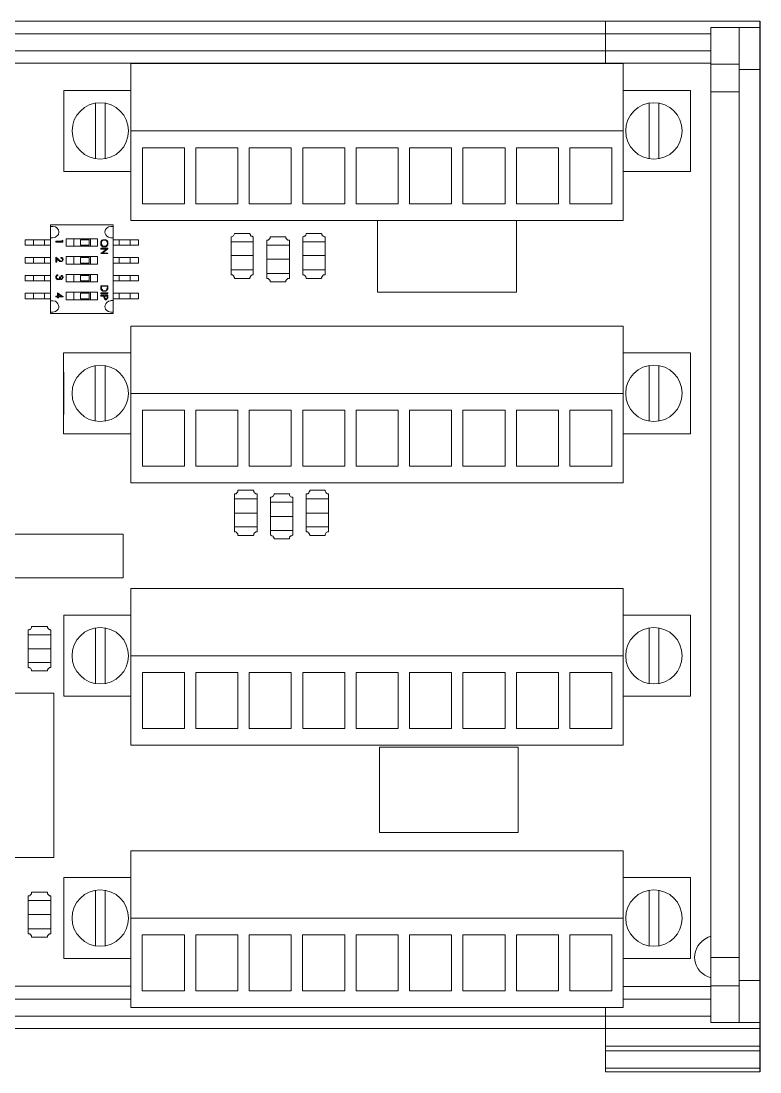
# Model space of a CAD drawing. Header units: millimetres. Extents: x 1928 to 2093, y 1343 to 1418.
# Drawn here: x 2040.1 to 2092.8, y 1342.7 to 1417.6 of the extents above; entities that cross this region are included whole.
import ezdxf

# ---------------------------------------------------------------- set-up
doc = ezdxf.new("R2010")
doc.units = ezdxf.units.MM

msp = doc.modelspace()

# ---------------------------------------------------------------- hatches: boundary and pattern name
h = msp.add_hatch(color=7)
h.dxf.hatch_style = 2
h.paths.add_polyline_path([(2045.842, 1400.986), (2045.817, 1401.011), (2045.842, 1401.036), (2045.867, 1401.011)])
h = msp.add_hatch(color=7)
h.dxf.hatch_style = 2
h.paths.add_polyline_path([(2043.16, 1397.916), (2043.135, 1397.941), (2043.16, 1397.966), (2043.186, 1397.941)])

# ---------------------------------------------------------------- linework, layer by layer
at = {"ltscale": 50}
msp.add_line((2092.832, 1417.591), (2092.832, 1342.682), dxfattribs=at)
at = {"color": 7, "lineweight": 0}
for points in [[(2081.824, 1417.591), (1938.498, 1417.591)], [(2081.824, 1417.591), (2081.824, 1416.673), (1938.498, 1416.673)], [(2081.823, 1417.591), (2092.832, 1417.591)], [(2081.823, 1416.673), (2081.823, 1417.591)], [(2081.823, 1416.673), (2089.339, 1416.673)], [(2081.823, 1415.474), (2081.823, 1416.673)], [(2081.824, 1416.673), (2081.824, 1415.474)], [(2089.339, 1417.133), (2091.35, 1417.133)], [(2089.339, 1417.133), (2089.339, 1414.522)], [(2091.35, 1417.132), (2092.832, 1417.132)], [(2091.35, 1414.133), (2091.35, 1417.132)], [(2081.824, 1415.474), (1938.498, 1415.474)], [(2081.823, 1415.474), (2089.339, 1415.474)], [(2081.823, 1414.592), (2081.823, 1415.474)], [(2081.824, 1415.475), (2081.824, 1414.592)], [(2081.824, 1414.592), (1938.498, 1414.592)], [(2083.093, 1414.554), (2047.985, 1414.554), (2047.985, 1409.756)], [(2081.823, 1414.592), (2089.339, 1414.592)], [(2083.093, 1414.554), (2083.093, 1409.756)], [(2089.339, 1414.522), (2089.339, 1412.546)], [(2089.339, 1414.522), (2091.35, 1414.522)], [(2091.36, 1414.526), (2089.349, 1414.526)], [(2091.35, 1414.133), (2092.832, 1414.133)], [(2091.35, 1349.21), (2091.35, 1414.133)], [(2043.187, 1406.862), (2043.187, 1412.649)], [(2047.985, 1412.649), (2043.187, 1412.649)], [(2087.892, 1412.649), (2083.093, 1412.649)], [(2087.892, 1406.861), (2087.892, 1412.649)], [(2089.339, 1412.546), (2091.35, 1412.546)], [(2089.339, 1412.546), (2089.339, 1350.833), (2089.339, 1348.821)], [(2045.445, 1411.73), (2045.445, 1407.778)], [(2046.15, 1407.778), (2046.15, 1411.73)], [(2084.929, 1411.73), (2084.929, 1407.778)], [(2085.634, 1407.778), (2085.634, 1411.73)], [(2043.186, 1411.272), (2043.186, 1411.167)], [(2043.186, 1411.167), (2043.186, 1408.379)], [(2087.891, 1411.167), (2087.891, 1411.272)], [(2087.891, 1408.379), (2087.891, 1411.167)], [(2083.093, 1409.756), (2047.984, 1409.756)], [(2047.985, 1409.756), (2047.985, 1403.369)], [(2083.093, 1409.756), (2083.093, 1403.369)], [(2043.186, 1408.379), (2043.186, 1408.239)], [(2051.796, 1404.568), (2051.796, 1408.555), (2048.797, 1408.555), (2048.797, 1404.568)], [(2055.607, 1404.568), (2055.607, 1408.555), (2052.608, 1408.555)], [(2052.608, 1408.555), (2052.608, 1404.568)], [(2056.419, 1408.555), (2056.419, 1404.568), (2059.418, 1404.568)], [(2059.418, 1408.555), (2056.419, 1408.555)], [(2059.418, 1404.568), (2059.418, 1408.555)], [(2063.229, 1408.555), (2060.23, 1408.555), (2060.23, 1404.568)], [(2063.228, 1404.568), (2063.228, 1408.555)], [(2067.038, 1404.568), (2067.038, 1408.555), (2064.039, 1408.555)], [(2064.039, 1408.555), (2064.039, 1404.568)], [(2070.849, 1408.555), (2067.851, 1408.555), (2067.851, 1404.568)], [(2070.849, 1404.568), (2070.849, 1408.555)], [(2074.66, 1404.568), (2074.66, 1408.555), (2071.661, 1408.555), (2071.661, 1404.568)], [(2078.471, 1404.568), (2078.471, 1408.555), (2075.472, 1408.555), (2075.472, 1404.568)], [(2082.282, 1408.555), (2079.284, 1408.555), (2079.284, 1404.568)], [(2082.282, 1404.568), (2082.282, 1408.555)], [(2087.891, 1408.239), (2087.891, 1408.379)], [(2047.985, 1406.862), (2043.187, 1406.862)], [(2087.892, 1406.861), (2083.093, 1406.861)], [(2048.797, 1404.568), (2051.796, 1404.568)], [(2052.608, 1404.568), (2055.607, 1404.568)], [(2060.23, 1404.568), (2063.229, 1404.568)], [(2064.039, 1404.568), (2067.038, 1404.568)], [(2067.851, 1404.568), (2070.849, 1404.568)], [(2071.661, 1404.568), (2074.66, 1404.568)], [(2075.473, 1404.568), (2078.472, 1404.568)], [(2079.283, 1404.568), (2082.282, 1404.568)], [(2042.243, 1403.057), (2042.243, 1402.951)], [(2042.243, 1403.057), (2046.724, 1403.057), (2046.724, 1402.951), (2046.547, 1402.951), (2046.371, 1402.915), (2046.258, 1402.832), (2046.179, 1402.742), (2046.134, 1402.649), (2046.121, 1402.552), (2046.139, 1402.455), (2046.187, 1402.358), (2046.265, 1402.264), (2046.371, 1402.174), (2046.547, 1402.139)], [(2083.093, 1403.369), (2047.985, 1403.369)], [(2065.566, 1403.375), (2065.566, 1398.259), (2075.481, 1398.259)], [(2075.481, 1398.259), (2075.481, 1403.375)], [(2042.243, 1402.139), (2042.42, 1402.139), (2042.596, 1402.174), (2042.807, 1402.386), (2042.842, 1402.562), (2042.807, 1402.704), (2042.701, 1402.845), (2042.596, 1402.915), (2042.42, 1402.951), (2042.243, 1402.951)], [(2042.244, 1402.953), (2042.244, 1402.141)], [(2046.724, 1402.141), (2046.724, 1402.953)], [(2055.369, 1402.456), (2055.369, 1402.421), (2055.33, 1402.325), (2055.301, 1402.277), (2055.252, 1402.248), (2055.157, 1402.209), (2055.122, 1402.209)], [(2056.462, 1402.456), (2055.369, 1402.456)], [(2056.71, 1402.209), (2056.674, 1402.209), (2056.638, 1402.245), (2056.568, 1402.245), (2056.498, 1402.315), (2056.498, 1402.351), (2056.462, 1402.422), (2056.462, 1402.456)], [(2060.485, 1402.455), (2060.485, 1402.421), (2060.449, 1402.331), (2060.419, 1402.278), (2060.393, 1402.253), (2060.37, 1402.246), (2060.349, 1402.248), (2060.326, 1402.248), (2060.301, 1402.239), (2060.273, 1402.209), (2060.238, 1402.209)], [(2061.578, 1402.455), (2060.485, 1402.455)], [(2061.826, 1402.209), (2061.79, 1402.209), (2061.72, 1402.245), (2061.684, 1402.245), (2061.614, 1402.315), (2061.614, 1402.351), (2061.578, 1402.421), (2061.578, 1402.455)], [(2040.443, 1401.998), (2040.443, 1401.609)], [(2040.443, 1401.998), (2041.043, 1401.998)], [(2040.443, 1401.609), (2041.043, 1401.609)], [(2041.043, 1402), (2041.043, 1401.612)], [(2041.043, 1402), (2041.819, 1402)], [(2041.043, 1401.612), (2041.819, 1401.612)], [(2041.819, 1402), (2041.819, 1401.612)], [(2041.819, 1402), (2042.244, 1402)], [(2041.819, 1401.612), (2042.244, 1401.612)], [(2042.243, 1402.139), (2042.243, 1397.658)], [(2042.631, 1401.893), (2043.09, 1401.893)], [(2042.631, 1401.823), (2042.631, 1401.893)], [(2043.125, 1401.823), (2042.631, 1401.823)], [(2043.09, 1401.893), (2043.09, 1401.964)], [(2043.09, 1401.964), (2043.125, 1401.927)], [(2043.125, 1401.927), (2043.125, 1401.823)], [(2045.595, 1402.07), (2043.372, 1402.07)], [(2043.372, 1401.54), (2043.372, 1402.07)], [(2043.902, 1402.071), (2043.902, 1401.542)], [(2044.395, 1401.998), (2044.395, 1401.609)], [(2044.994, 1401.998), (2044.395, 1401.998)], [(2044.395, 1401.609), (2044.994, 1401.609), (2044.994, 1401.998)], [(2045.101, 1401.542), (2045.101, 1402.071)], [(2045.595, 1402.07), (2045.595, 1401.54)], [(2045.842, 1401.751), (2045.842, 1401.857), (2045.912, 1401.964), (2045.983, 1401.999), (2046.089, 1401.999)], [(2046.089, 1401.505), (2045.983, 1401.505), (2045.876, 1401.575), (2045.842, 1401.647), (2045.842, 1401.751)], [(2046.089, 1401.965), (2045.983, 1401.965), (2045.913, 1401.894), (2045.877, 1401.824), (2045.877, 1401.752)], [(2045.877, 1401.752), (2045.913, 1401.647), (2045.948, 1401.576), (2046.019, 1401.541), (2046.089, 1401.541), (2046.195, 1401.541), (2046.266, 1401.612), (2046.301, 1401.682), (2046.301, 1401.752)], [(2046.089, 1401.999), (2046.195, 1401.999), (2046.301, 1401.927), (2046.335, 1401.857), (2046.335, 1401.751)], [(2046.301, 1401.752), (2046.266, 1401.858), (2046.23, 1401.929), (2046.159, 1401.965), (2046.089, 1401.965)], [(2046.335, 1401.751), (2046.335, 1401.646), (2046.265, 1401.54), (2046.194, 1401.505), (2046.089, 1401.505)], [(2046.547, 1402.139), (2046.724, 1402.139), (2046.724, 1397.658)], [(2046.724, 1401.998), (2047.148, 1401.998)], [(2046.724, 1401.609), (2047.148, 1401.609)], [(2047.148, 1401.998), (2047.148, 1401.609)], [(2047.148, 1401.998), (2047.923, 1401.998), (2047.923, 1401.609)], [(2047.148, 1401.609), (2047.923, 1401.609)], [(2047.923, 1401.997), (2048.523, 1401.997)], [(2047.923, 1401.608), (2048.523, 1401.608)], [(2048.523, 1401.997), (2048.523, 1401.608)], [(2055.122, 1402.209), (2055.122, 1401.856)], [(2056.71, 1401.856), (2055.122, 1401.856)], [(2055.122, 1401.856), (2055.122, 1400.868)], [(2056.71, 1402.209), (2056.71, 1401.856)], [(2056.71, 1401.856), (2056.71, 1400.868)], [(2057.909, 1402.209), (2057.909, 1402.103), (2057.873, 1402.068), (2057.839, 1402.032), (2057.803, 1401.998), (2057.768, 1401.962), (2057.662, 1401.962)], [(2057.662, 1401.609), (2057.662, 1401.962)], [(2057.662, 1400.621), (2057.662, 1401.609)], [(2057.662, 1401.609), (2059.285, 1401.609)], [(2057.909, 1402.209), (2059.038, 1402.209)], [(2059.285, 1401.962), (2059.18, 1401.962), (2059.145, 1401.997), (2059.108, 1402.032), (2059.074, 1402.068), (2059.038, 1402.102), (2059.038, 1402.209)], [(2059.285, 1401.609), (2059.285, 1401.962)], [(2059.285, 1400.621), (2059.285, 1401.609)], [(2060.238, 1402.209), (2060.238, 1401.856)], [(2061.826, 1401.856), (2060.238, 1401.856)], [(2060.238, 1401.856), (2060.238, 1400.867)], [(2061.826, 1402.209), (2061.826, 1401.856)], [(2061.826, 1401.856), (2061.826, 1400.867)], [(2043.372, 1401.54), (2045.595, 1401.54)], [(2045.842, 1401.398), (2046.336, 1401.398)], [(2045.842, 1401.328), (2045.842, 1401.398)], [(2046.229, 1401.328), (2045.842, 1401.328)], [(2045.842, 1401.011), (2046.229, 1401.328)], [(2046.336, 1401.011), (2045.842, 1401.011)], [(2046.336, 1401.364), (2045.948, 1401.045)], [(2045.948, 1401.045), (2046.336, 1401.045)], [(2046.336, 1401.398), (2046.336, 1401.364)], [(2046.336, 1401.045), (2046.336, 1401.011)], [(2055.122, 1400.868), (2056.71, 1400.868)], [(2055.122, 1400.868), (2055.122, 1399.845)], [(2056.71, 1400.868), (2056.71, 1399.845)], [(2060.238, 1400.867), (2061.826, 1400.867)], [(2061.826, 1400.867), (2061.826, 1399.845), (2060.238, 1399.845)], [(2060.238, 1400.867), (2060.238, 1399.845)], [(2040.443, 1400.727), (2040.443, 1400.338)], [(2040.443, 1400.727), (2041.043, 1400.727)], [(2040.443, 1400.338), (2041.043, 1400.338)], [(2041.043, 1400.729), (2041.043, 1400.34)], [(2041.043, 1400.729), (2041.819, 1400.729), (2041.819, 1400.34)], [(2041.043, 1400.34), (2041.819, 1400.34)], [(2041.819, 1400.728), (2042.244, 1400.728)], [(2041.819, 1400.339), (2042.244, 1400.339)], [(2042.632, 1400.764), (2042.844, 1400.587)], [(2042.632, 1400.411), (2042.632, 1400.764)], [(2042.702, 1400.411), (2042.632, 1400.411)], [(2042.702, 1400.658), (2042.702, 1400.411)], [(2042.808, 1400.516), (2042.702, 1400.658)], [(2042.985, 1400.445), (2042.914, 1400.445), (2042.844, 1400.516), (2042.808, 1400.516)], [(2042.844, 1400.587), (2042.878, 1400.516), (2042.914, 1400.516), (2042.95, 1400.481), (2042.985, 1400.481)], [(2042.985, 1400.728), (2043.055, 1400.728), (2043.127, 1400.692), (2043.127, 1400.622), (2043.161, 1400.587)], [(2042.985, 1400.692), (2042.985, 1400.728)], [(2043.091, 1400.587), (2043.091, 1400.622), (2043.02, 1400.692), (2042.985, 1400.692)], [(2042.985, 1400.481), (2043.055, 1400.481), (2043.091, 1400.516), (2043.091, 1400.587)], [(2043.161, 1400.587), (2043.127, 1400.516), (2043.091, 1400.481), (2043.055, 1400.445), (2042.985, 1400.445)], [(2045.595, 1400.798), (2043.372, 1400.798)], [(2043.372, 1400.269), (2043.372, 1400.798)], [(2043.372, 1400.269), (2045.595, 1400.269)], [(2043.902, 1400.801), (2043.902, 1400.271)], [(2044.994, 1400.728), (2044.395, 1400.728)], [(2044.395, 1400.728), (2044.395, 1400.339)], [(2044.395, 1400.339), (2044.994, 1400.339)], [(2044.994, 1400.339), (2044.994, 1400.728)], [(2045.101, 1400.271), (2045.101, 1400.801)], [(2045.595, 1400.798), (2045.595, 1400.269)], [(2046.724, 1400.727), (2047.148, 1400.727)], [(2046.724, 1400.338), (2047.148, 1400.338)], [(2047.148, 1400.727), (2047.148, 1400.338)], [(2047.148, 1400.727), (2047.923, 1400.727)], [(2047.148, 1400.338), (2047.923, 1400.338)], [(2047.923, 1400.727), (2047.923, 1400.338)], [(2047.923, 1400.726), (2048.523, 1400.726)], [(2047.923, 1400.337), (2048.523, 1400.337)], [(2048.523, 1400.726), (2048.523, 1400.337)], [(2059.285, 1400.621), (2057.662, 1400.621)], [(2057.662, 1399.598), (2057.662, 1400.621)], [(2059.285, 1399.598), (2059.285, 1400.621)], [(2040.443, 1399.456), (2040.443, 1399.068)], [(2040.443, 1399.456), (2041.043, 1399.456)], [(2041.043, 1399.458), (2041.043, 1399.071)], [(2041.043, 1399.458), (2041.819, 1399.458), (2041.819, 1399.071)], [(2041.819, 1399.457), (2042.244, 1399.457)], [(2042.63, 1399.317), (2042.63, 1399.388), (2042.666, 1399.457), (2042.701, 1399.494), (2042.773, 1399.494)], [(2042.773, 1399.141), (2042.701, 1399.176), (2042.667, 1399.211), (2042.63, 1399.281), (2042.63, 1399.317)], [(2042.701, 1399.423), (2042.667, 1399.353), (2042.667, 1399.317)], [(2042.667, 1399.317), (2042.667, 1399.281), (2042.737, 1399.211), (2042.773, 1399.211)], [(2042.773, 1399.457), (2042.737, 1399.423), (2042.701, 1399.423)], [(2042.773, 1399.494), (2042.773, 1399.457)], [(2042.773, 1399.211), (2042.843, 1399.211), (2042.877, 1399.247), (2042.877, 1399.353)], [(2042.877, 1399.353), (2042.949, 1399.353)], [(2042.949, 1399.353), (2042.949, 1399.282), (2042.983, 1399.247), (2042.983, 1399.211), (2043.019, 1399.211)], [(2043.019, 1399.424), (2043.019, 1399.459)], [(2043.019, 1399.457), (2043.09, 1399.457), (2043.125, 1399.423), (2043.125, 1399.387), (2043.16, 1399.317)], [(2043.09, 1399.317), (2043.09, 1399.353), (2043.054, 1399.388), (2043.019, 1399.423)], [(2043.019, 1399.211), (2043.054, 1399.247), (2043.09, 1399.282), (2043.09, 1399.317)], [(2043.16, 1399.317), (2043.126, 1399.281), (2043.09, 1399.211), (2043.054, 1399.176), (2043.019, 1399.176)], [(2045.595, 1399.528), (2043.372, 1399.528)], [(2043.372, 1398.999), (2043.372, 1399.528)], [(2043.902, 1399.531), (2043.902, 1399.001)], [(2044.395, 1399.457), (2044.395, 1399.07)], [(2044.994, 1399.457), (2044.395, 1399.457)], [(2044.994, 1399.07), (2044.994, 1399.457)], [(2045.101, 1399.001), (2045.101, 1399.531)], [(2045.595, 1399.528), (2045.595, 1398.999)], [(2046.724, 1399.459), (2047.148, 1399.459), (2047.148, 1399.071)], [(2047.148, 1399.457), (2047.923, 1399.457)], [(2047.923, 1399.457), (2047.923, 1399.07)], [(2047.923, 1399.456), (2048.523, 1399.456)], [(2048.523, 1399.456), (2048.523, 1399.068)], [(2056.71, 1399.845), (2055.122, 1399.845)], [(2055.122, 1399.845), (2055.122, 1399.492)], [(2055.122, 1399.493), (2055.227, 1399.493), (2055.283, 1399.441), (2055.315, 1399.407), (2055.33, 1399.387), (2055.332, 1399.366), (2055.343, 1399.342), (2055.369, 1399.316), (2055.369, 1399.246)], [(2056.462, 1399.246), (2056.462, 1399.316), (2056.498, 1399.352), (2056.498, 1399.386), (2056.568, 1399.457), (2056.638, 1399.493), (2056.71, 1399.493)], [(2056.71, 1399.845), (2056.71, 1399.492)], [(2057.662, 1399.598), (2059.285, 1399.598)], [(2057.662, 1399.245), (2057.662, 1399.598)], [(2059.285, 1399.245), (2059.285, 1399.598)], [(2060.238, 1399.845), (2060.238, 1399.492)], [(2060.238, 1399.492), (2060.309, 1399.492), (2060.404, 1399.437), (2060.439, 1399.393), (2060.454, 1399.353), (2060.485, 1399.316), (2060.485, 1399.245)], [(2061.578, 1399.245), (2061.578, 1399.316), (2061.614, 1399.351), (2061.614, 1399.386), (2061.72, 1399.492), (2061.826, 1399.492)], [(2061.826, 1399.845), (2061.826, 1399.492)], [(2040.443, 1399.068), (2041.043, 1399.068)], [(2041.043, 1399.071), (2041.819, 1399.071)], [(2041.819, 1399.07), (2042.244, 1399.07)], [(2042.877, 1399.176), (2042.807, 1399.176), (2042.773, 1399.141)], [(2042.913, 1399.247), (2042.877, 1399.21), (2042.877, 1399.176)], [(2043.019, 1399.176), (2042.984, 1399.176), (2042.913, 1399.247)], [(2043.372, 1398.999), (2045.595, 1398.999)], [(2044.395, 1399.07), (2044.994, 1399.07)], [(2045.842, 1398.718), (2046.336, 1398.718)], [(2045.842, 1398.576), (2045.842, 1398.718)], [(2046.089, 1398.329), (2045.983, 1398.329), (2045.877, 1398.399), (2045.842, 1398.471), (2045.842, 1398.575)], [(2046.301, 1398.683), (2045.877, 1398.683)], [(2045.877, 1398.683), (2045.877, 1398.612)], [(2045.877, 1398.612), (2045.877, 1398.542), (2045.913, 1398.471)], [(2046.266, 1398.506), (2046.301, 1398.577), (2046.301, 1398.648)], [(2046.301, 1398.648), (2046.301, 1398.683)], [(2046.336, 1398.718), (2046.336, 1398.612)], [(2046.336, 1398.612), (2046.336, 1398.471)], [(2046.724, 1399.071), (2047.148, 1399.071)], [(2047.148, 1399.07), (2047.923, 1399.07)], [(2047.923, 1399.068), (2048.523, 1399.068)], [(2056.462, 1399.246), (2055.369, 1399.246)], [(2057.662, 1399.245), (2057.768, 1399.245), (2057.803, 1399.209), (2057.839, 1399.175), (2057.873, 1399.139), (2057.909, 1399.103), (2057.909, 1398.998)], [(2057.909, 1398.998), (2059.038, 1398.998)], [(2059.038, 1398.998), (2059.038, 1399.103), (2059.073, 1399.139), (2059.108, 1399.175), (2059.144, 1399.209), (2059.18, 1399.245), (2059.285, 1399.245)], [(2061.578, 1399.245), (2060.485, 1399.245)], [(2040.443, 1398.186), (2040.443, 1397.797), (2041.043, 1397.797)], [(2040.443, 1398.186), (2041.043, 1398.186)], [(2041.043, 1398.188), (2041.043, 1397.799), (2041.819, 1397.799)], [(2041.043, 1398.188), (2041.819, 1398.188)], [(2041.819, 1398.189), (2041.819, 1397.8), (2042.244, 1397.8)], [(2041.819, 1398.189), (2042.244, 1398.189)], [(2042.631, 1397.975), (2042.737, 1397.975)], [(2042.631, 1397.941), (2042.631, 1397.975)], [(2042.737, 1397.941), (2042.631, 1397.941)], [(2042.737, 1397.975), (2042.737, 1398.221)], [(2042.737, 1397.869), (2042.737, 1397.941)], [(2042.807, 1397.869), (2042.737, 1397.869)], [(2042.738, 1398.222), (2043.16, 1397.941)], [(2042.807, 1397.941), (2042.807, 1397.869)], [(2043.16, 1397.941), (2042.807, 1397.941)], [(2045.595, 1398.258), (2043.372, 1398.258)], [(2043.372, 1397.729), (2043.372, 1398.258)], [(2043.902, 1398.26), (2043.902, 1397.731)], [(2044.994, 1398.188), (2044.395, 1398.188), (2044.395, 1397.799)], [(2044.994, 1397.799), (2044.994, 1398.188)], [(2045.101, 1397.731), (2045.101, 1398.26)], [(2045.595, 1398.258), (2045.595, 1397.729)], [(2045.842, 1398.152), (2045.842, 1398.223)], [(2045.842, 1398.223), (2046.336, 1398.223)], [(2046.336, 1398.152), (2045.842, 1398.152)], [(2045.842, 1397.976), (2045.842, 1398.046)], [(2045.842, 1398.046), (2046.336, 1398.046)], [(2046.053, 1397.976), (2045.842, 1397.976)], [(2045.913, 1398.472), (2045.948, 1398.436), (2045.983, 1398.366), (2046.089, 1398.366)], [(2046.053, 1397.941), (2046.053, 1397.976)], [(2046.089, 1397.835), (2046.053, 1397.906), (2046.053, 1397.941)], [(2046.089, 1398.366), (2046.16, 1398.366), (2046.23, 1398.4), (2046.266, 1398.436), (2046.266, 1398.506)], [(2046.336, 1398.471), (2046.265, 1398.399), (2046.195, 1398.329), (2046.089, 1398.329)], [(2046.195, 1397.729), (2046.16, 1397.729), (2046.125, 1397.765), (2046.089, 1397.8), (2046.089, 1397.835)], [(2046.124, 1397.976), (2046.124, 1397.905)], [(2046.301, 1397.976), (2046.124, 1397.976)], [(2046.124, 1397.905), (2046.124, 1397.835), (2046.159, 1397.799), (2046.195, 1397.764)], [(2046.195, 1397.764), (2046.229, 1397.799), (2046.265, 1397.799), (2046.265, 1397.835), (2046.301, 1397.905)], [(2046.336, 1397.835), (2046.302, 1397.799), (2046.266, 1397.765), (2046.23, 1397.729), (2046.195, 1397.729)], [(2046.301, 1397.905), (2046.301, 1397.976)], [(2046.336, 1398.223), (2046.336, 1398.153)], [(2046.336, 1398.046), (2046.336, 1397.941)], [(2046.336, 1397.941), (2046.336, 1397.835)], [(2046.724, 1398.189), (2047.148, 1398.189)], [(2047.148, 1398.19), (2047.148, 1397.801)], [(2047.148, 1398.19), (2047.923, 1398.19), (2047.923, 1397.801)], [(2047.923, 1398.186), (2048.523, 1398.186)], [(2048.523, 1398.186), (2048.523, 1397.797)], [(2042.243, 1396.846), (2042.42, 1396.846), (2042.596, 1396.882), (2042.709, 1396.967), (2042.788, 1397.057), (2042.833, 1397.15), (2042.846, 1397.246), (2042.827, 1397.342), (2042.779, 1397.437), (2042.701, 1397.531), (2042.596, 1397.622), (2042.42, 1397.658), (2042.243, 1397.658)], [(2042.244, 1397.661), (2042.244, 1396.849)], [(2043.372, 1397.729), (2045.595, 1397.729)], [(2044.395, 1397.799), (2044.994, 1397.799)], [(2046.547, 1397.658), (2046.371, 1397.622), (2046.265, 1397.532), (2046.187, 1397.438), (2046.139, 1397.342), (2046.121, 1397.245), (2046.134, 1397.149), (2046.179, 1397.055), (2046.258, 1396.966), (2046.371, 1396.882), (2046.547, 1396.846), (2046.724, 1396.846), (2046.724, 1396.74)], [(2046.724, 1397.659), (2046.548, 1397.659)], [(2046.724, 1397.8), (2047.148, 1397.8)], [(2046.724, 1396.849), (2046.724, 1397.661)], [(2047.148, 1397.801), (2047.923, 1397.801)], [(2047.923, 1397.797), (2048.523, 1397.797)], [(2042.243, 1396.846), (2042.243, 1396.74)], [(2042.244, 1396.742), (2046.724, 1396.742)], [(2083.091, 1395.851), (2047.983, 1395.851), (2047.983, 1391.053)], [(2083.091, 1395.851), (2083.091, 1391.053)], [(2047.983, 1393.948), (2043.185, 1393.948)], [(2043.185, 1388.159), (2043.185, 1393.947)], [(2087.891, 1393.948), (2083.091, 1393.948)], [(2087.891, 1388.16), (2087.891, 1393.948)], [(2043.186, 1392.571), (2043.186, 1392.466)], [(2045.443, 1393.03), (2045.443, 1389.078)], [(2046.149, 1389.078), (2046.149, 1393.03)], [(2084.927, 1393.03), (2084.927, 1389.078)], [(2085.633, 1389.078), (2085.633, 1393.03)], [(2087.891, 1392.466), (2087.891, 1392.571)], [(2043.186, 1392.466), (2043.186, 1389.643)], [(2087.891, 1389.537), (2087.891, 1389.643), (2087.891, 1392.466)], [(2083.091, 1391.053), (2047.983, 1391.053)], [(2083.093, 1391.053), (2083.093, 1384.667), (2047.984, 1384.667)], [(2047.984, 1391.053), (2047.984, 1384.667)], [(2043.186, 1389.643), (2043.186, 1389.537)], [(2047.983, 1388.159), (2043.185, 1388.159)], [(2087.891, 1388.16), (2083.091, 1388.16)], [(2055.616, 1384.144), (2055.616, 1384.038), (2055.579, 1384.003), (2055.545, 1383.967), (2055.475, 1383.897), (2055.369, 1383.897)], [(2055.369, 1383.897), (2055.369, 1383.544)], [(2056.71, 1384.144), (2055.616, 1384.144)], [(2056.991, 1383.897), (2056.886, 1383.897), (2056.851, 1383.932), (2056.78, 1383.968), (2056.78, 1384.003), (2056.744, 1384.038), (2056.744, 1384.074), (2056.71, 1384.144)], [(2056.991, 1383.897), (2056.991, 1383.544)], [(2058.191, 1383.898), (2058.191, 1383.827), (2058.156, 1383.792), (2058.121, 1383.756), (2058.121, 1383.721), (2058.049, 1383.685), (2058.015, 1383.651), (2057.944, 1383.651)], [(2057.945, 1383.298), (2057.945, 1383.651)], [(2058.191, 1383.898), (2059.284, 1383.898)], [(2059.532, 1383.651), (2059.426, 1383.651), (2059.39, 1383.685), (2059.356, 1383.721), (2059.32, 1383.756), (2059.284, 1383.792), (2059.284, 1383.898)], [(2059.532, 1383.298), (2059.532, 1383.651)], [(2060.732, 1384.143), (2060.732, 1384.073), (2060.696, 1384.037), (2060.696, 1384.002), (2060.662, 1383.967), (2060.591, 1383.897), (2060.485, 1383.897)], [(2060.486, 1383.897), (2060.486, 1383.544)], [(2061.827, 1384.143), (2060.732, 1384.143)], [(2062.074, 1383.897), (2062.003, 1383.897), (2061.918, 1383.941), (2061.878, 1383.987), (2061.857, 1384.032), (2061.827, 1384.073), (2061.827, 1384.143)], [(2062.074, 1383.897), (2062.074, 1383.544)], [(2055.369, 1383.544), (2055.369, 1382.52)], [(2056.991, 1383.544), (2055.369, 1383.544)], [(2056.991, 1383.544), (2056.991, 1382.52)], [(2057.945, 1383.298), (2059.533, 1383.298)], [(2057.945, 1382.274), (2057.945, 1383.298)], [(2059.533, 1382.274), (2059.533, 1383.298)], [(2062.073, 1383.544), (2060.485, 1383.544)], [(2060.485, 1383.544), (2060.485, 1382.519)], [(2062.073, 1383.544), (2062.073, 1382.519)], [(2055.369, 1382.52), (2055.369, 1381.533)], [(2055.369, 1382.52), (2056.991, 1382.52)], [(2056.991, 1382.52), (2056.991, 1381.533)], [(2059.533, 1382.274), (2057.945, 1382.274)], [(2057.945, 1381.286), (2057.945, 1382.274)], [(2059.533, 1381.286), (2059.533, 1382.274)], [(2060.485, 1382.519), (2062.073, 1382.519)], [(2062.073, 1382.519), (2062.073, 1381.532), (2060.485, 1381.532)], [(2060.485, 1382.519), (2060.485, 1381.532)], [(2056.991, 1381.533), (2055.369, 1381.533)], [(2055.369, 1381.533), (2055.369, 1381.18)], [(2056.991, 1381.533), (2056.991, 1381.18)], [(2060.485, 1381.533), (2060.485, 1381.18)], [(2062.073, 1381.533), (2062.073, 1381.18)], [(2047.43, 1381.005), (2039.525, 1381.005)], [(2047.43, 1377.9), (2047.43, 1381.005)], [(2055.369, 1381.18), (2055.475, 1381.18), (2055.51, 1381.145), (2055.616, 1381.038), (2055.616, 1380.932)], [(2056.71, 1380.932), (2055.616, 1380.932)], [(2056.71, 1380.932), (2056.744, 1380.968), (2056.744, 1381.038), (2056.78, 1381.074), (2056.78, 1381.109), (2056.851, 1381.145), (2056.886, 1381.18), (2056.991, 1381.18)], [(2057.945, 1381.286), (2059.533, 1381.286)], [(2057.945, 1380.933), (2057.945, 1381.286)], [(2057.945, 1380.933), (2057.979, 1380.933), (2058.015, 1380.898), (2058.05, 1380.898), (2058.121, 1380.862), (2058.121, 1380.828), (2058.156, 1380.792), (2058.192, 1380.722), (2058.192, 1380.686)], [(2058.192, 1380.686), (2059.285, 1380.686)], [(2059.285, 1380.686), (2059.285, 1380.792), (2059.321, 1380.828), (2059.357, 1380.863), (2059.391, 1380.899), (2059.427, 1380.899), (2059.497, 1380.933), (2059.533, 1380.933)], [(2059.532, 1380.933), (2059.532, 1381.286)], [(2060.485, 1381.18), (2060.591, 1381.18), (2060.626, 1381.144), (2060.696, 1381.074), (2060.696, 1381.038), (2060.732, 1380.968), (2060.732, 1380.932)], [(2061.827, 1380.932), (2060.732, 1380.932)], [(2061.827, 1380.932), (2061.827, 1380.968), (2061.856, 1381.037), (2061.874, 1381.085), (2061.912, 1381.128), (2062.003, 1381.18), (2062.074, 1381.18)], [(2039.525, 1377.9), (2047.43, 1377.9)], [(2083.092, 1377.151), (2047.984, 1377.151)], [(2047.984, 1377.151), (2047.984, 1372.353)], [(2083.092, 1377.151), (2083.092, 1372.353)], [(2043.186, 1369.458), (2043.186, 1375.246)], [(2047.984, 1375.246), (2043.186, 1375.246)], [(2087.891, 1375.246), (2083.092, 1375.246)], [(2087.891, 1369.459), (2087.891, 1375.246)], [(2040.655, 1374.194), (2040.655, 1373.841)], [(2042.278, 1373.841), (2040.655, 1373.841)], [(2040.655, 1373.841), (2040.655, 1372.853), (2040.655, 1371.864)], [(2040.902, 1374.44), (2040.902, 1374.37), (2040.849, 1374.276), (2040.804, 1374.239), (2040.764, 1374.224), (2040.726, 1374.194), (2040.656, 1374.194)], [(2042.032, 1374.44), (2040.902, 1374.44)], [(2042.278, 1374.194), (2042.208, 1374.194), (2042.166, 1374.224), (2042.125, 1374.243), (2042.081, 1374.281), (2042.032, 1374.371), (2042.032, 1374.44)], [(2042.278, 1374.194), (2042.278, 1373.841)], [(2042.278, 1373.841), (2042.278, 1372.853)], [(2043.186, 1373.871), (2043.186, 1373.766)], [(2045.444, 1374.328), (2045.444, 1370.376)], [(2046.15, 1370.376), (2046.15, 1374.328)], [(2084.928, 1374.328), (2084.928, 1370.376)], [(2085.634, 1370.376), (2085.634, 1374.328)], [(2087.891, 1373.766), (2087.891, 1373.871)], [(2043.186, 1373.766), (2043.186, 1370.943)], [(2087.891, 1370.837), (2087.891, 1370.943), (2087.891, 1373.765)], [(2040.655, 1372.853), (2042.278, 1372.853)], [(2042.278, 1372.853), (2042.278, 1371.864), (2040.655, 1371.864)], [(2083.092, 1372.353), (2047.984, 1372.353)], [(2047.984, 1372.353), (2047.984, 1365.966)], [(2083.092, 1372.353), (2083.092, 1365.966)], [(2040.656, 1371.864), (2040.656, 1371.511)], [(2042.279, 1371.864), (2042.279, 1371.511)], [(2040.656, 1371.511), (2040.726, 1371.511), (2040.764, 1371.481), (2040.802, 1371.467), (2040.847, 1371.431), (2040.902, 1371.335), (2040.902, 1371.265)], [(2042.032, 1371.265), (2040.902, 1371.265)], [(2042.032, 1371.265), (2042.032, 1371.335), (2042.083, 1371.427), (2042.127, 1371.464), (2042.167, 1371.481), (2042.208, 1371.511), (2042.278, 1371.511)], [(2043.186, 1370.943), (2043.186, 1370.837)], [(2063.228, 1367.165), (2063.228, 1371.152), (2060.229, 1371.152), (2060.229, 1367.165)], [(2067.849, 1367.165), (2070.848, 1367.165), (2070.848, 1371.152)], [(2070.849, 1371.152), (2067.85, 1371.152), (2067.85, 1367.165)], [(2071.661, 1371.152), (2071.661, 1367.165)], [(2071.661, 1367.165), (2074.66, 1367.165), (2074.66, 1371.152), (2071.661, 1371.152)], [(2082.281, 1367.165), (2082.281, 1371.152), (2079.282, 1371.152)], [(2079.282, 1371.152), (2079.282, 1367.165)], [(2042.491, 1369.679), (2034.975, 1369.679)], [(2042.491, 1357.964), (2042.491, 1369.679)], [(2047.984, 1369.458), (2043.186, 1369.458)], [(2087.891, 1369.459), (2083.092, 1369.459)], [(2060.229, 1367.165), (2063.228, 1367.165)], [(2079.282, 1367.165), (2082.281, 1367.165)], [(2083.092, 1365.966), (2047.984, 1365.966)], [(2065.707, 1365.833), (2065.707, 1359.763)], [(2075.587, 1365.833), (2065.707, 1365.833)], [(2075.587, 1359.763), (2075.587, 1365.833)], [(2065.707, 1359.763), (2075.587, 1359.763)], [(2083.093, 1358.452), (2047.984, 1358.452), (2047.984, 1353.654)], [(2083.093, 1358.452), (2083.093, 1353.654)], [(2034.975, 1357.964), (2042.491, 1357.964)], [(2047.984, 1350.759), (2043.186, 1350.759), (2043.186, 1356.547)], [(2047.984, 1356.547), (2043.186, 1356.547)], [(2087.892, 1356.547), (2083.093, 1356.547)], [(2087.892, 1350.759), (2087.892, 1356.547)], [(2040.656, 1355.246), (2040.656, 1354.893)], [(2040.903, 1355.493), (2040.903, 1355.387), (2040.797, 1355.28), (2040.761, 1355.246), (2040.657, 1355.246)], [(2042.032, 1355.493), (2040.903, 1355.493)], [(2042.279, 1355.246), (2042.173, 1355.246), (2042.032, 1355.387), (2042.032, 1355.493)], [(2042.279, 1355.246), (2042.279, 1354.893)], [(2043.186, 1355.17), (2043.186, 1355.065), (2043.186, 1352.242)], [(2045.444, 1355.629), (2045.444, 1351.677)], [(2046.15, 1351.677), (2046.15, 1355.629)], [(2084.928, 1355.629), (2084.928, 1351.677)], [(2085.634, 1351.677), (2085.634, 1355.629)], [(2087.891, 1355.065), (2087.891, 1355.17)], [(2042.279, 1354.893), (2040.656, 1354.893)], [(2040.656, 1354.893), (2040.656, 1353.905)], [(2042.279, 1354.893), (2042.279, 1353.905)], [(2087.891, 1352.242), (2087.891, 1355.065)], [(2040.656, 1353.905), (2042.279, 1353.905)], [(2040.656, 1353.905), (2040.656, 1352.881)], [(2042.279, 1353.905), (2042.279, 1352.881)], [(2083.091, 1353.654), (2047.983, 1353.654)], [(2047.983, 1353.654), (2047.983, 1347.267)], [(2083.091, 1353.654), (2083.091, 1347.267)], [(2040.655, 1352.881), (2040.655, 1352.528)], [(2042.279, 1352.881), (2040.656, 1352.881)], [(2042.278, 1352.881), (2042.278, 1352.528)], [(2040.656, 1352.528), (2040.761, 1352.528), (2040.797, 1352.493), (2040.902, 1352.387), (2040.902, 1352.281)], [(2042.032, 1352.281), (2040.902, 1352.281)], [(2042.032, 1352.281), (2042.032, 1352.387), (2042.172, 1352.528), (2042.278, 1352.528)], [(2043.186, 1352.242), (2043.186, 1352.136)], [(2051.794, 1352.453), (2048.795, 1352.453), (2048.795, 1348.466)], [(2051.793, 1348.466), (2051.793, 1352.453)], [(2052.606, 1352.453), (2052.606, 1348.466)], [(2055.606, 1352.453), (2052.607, 1352.453)], [(2055.604, 1348.466), (2055.604, 1352.453)], [(2056.416, 1352.453), (2056.416, 1348.466), (2059.415, 1348.466)], [(2059.416, 1352.453), (2056.417, 1352.453)], [(2059.415, 1348.466), (2059.415, 1352.453)], [(2063.227, 1352.453), (2060.228, 1352.453), (2060.228, 1348.466)], [(2060.228, 1348.466), (2063.227, 1348.466), (2063.227, 1352.453)], [(2064.037, 1348.466), (2067.036, 1348.466), (2067.036, 1352.453)], [(2067.037, 1352.453), (2064.038, 1352.453), (2064.038, 1348.466)], [(2070.848, 1348.466), (2070.848, 1352.453), (2067.849, 1352.453)], [(2067.85, 1352.453), (2067.85, 1348.466)], [(2074.66, 1352.453), (2071.661, 1352.453)], [(2071.661, 1348.466), (2074.66, 1348.466), (2074.66, 1352.453)], [(2071.661, 1352.453), (2071.661, 1348.466)], [(2078.469, 1352.453), (2075.47, 1352.453), (2075.47, 1348.466)], [(2078.47, 1348.466), (2078.47, 1352.453)], [(2082.281, 1348.466), (2082.281, 1352.453), (2079.282, 1352.453), (2079.282, 1348.466)], [(2087.891, 1352.136), (2087.891, 1352.242)], [(2089.348, 1352.353), (2089.136, 1352.283), (2088.913, 1352.156), (2088.719, 1352.009), (2088.554, 1351.843), (2088.419, 1351.662), (2088.313, 1351.47), (2088.238, 1351.268), (2088.192, 1351.061), (2088.176, 1350.851), (2088.189, 1350.642), (2088.234, 1350.437), (2088.308, 1350.238), (2088.412, 1350.05), (2088.547, 1349.875), (2088.713, 1349.716), (2088.909, 1349.577), (2089.136, 1349.46), (2089.348, 1349.39)], [(2087.892, 1350.759), (2083.093, 1350.759)], [(2089.339, 1350.833), (2091.35, 1350.833)], [(2091.35, 1346.211), (2091.35, 1349.21), (2092.832, 1349.21)], [(2047.985, 1348.787), (2029.955, 1348.787)], [(2048.794, 1348.466), (2051.793, 1348.466)], [(2052.605, 1348.466), (2055.604, 1348.466)], [(2067.848, 1348.466), (2070.847, 1348.466)], [(2075.471, 1348.466), (2078.47, 1348.466)], [(2079.282, 1348.466), (2082.281, 1348.466)], [(2083.093, 1348.786), (2089.339, 1348.786)], [(2089.339, 1348.821), (2091.35, 1348.821)], [(2089.339, 1348.821), (2089.339, 1346.211)], [(2089.349, 1348.825), (2091.36, 1348.825)], [(2047.985, 1347.869), (2029.955, 1347.869)], [(2083.093, 1347.869), (2089.339, 1347.869)], [(2083.091, 1347.267), (2047.983, 1347.267)], [(2081.823, 1346.67), (2081.823, 1347.269)], [(2081.824, 1347.269), (2081.824, 1346.67)], [(2081.824, 1346.67), (1938.498, 1346.67)], [(2081.823, 1346.67), (2089.339, 1346.67)], [(2081.823, 1345.787), (2081.823, 1346.67)], [(2081.824, 1346.67), (2081.824, 1345.787)], [(2089.339, 1346.211), (2091.35, 1346.211)], [(2091.35, 1346.211), (2092.832, 1346.211)], [(2081.824, 1345.787), (1938.498, 1345.787)], [(2081.823, 1345.787), (2092.832, 1345.787)], [(2081.823, 1344.516), (2081.823, 1345.787)], [(2081.823, 1344.199), (2081.823, 1344.516)], [(2081.823, 1344.199), (2092.832, 1344.199)], [(2081.823, 1342.964), (2081.823, 1344.199)], [(2092.841, 1344.521), (2081.832, 1344.521)], [(2081.823, 1342.964), (2092.832, 1342.964)], [(2081.823, 1342.682), (2081.823, 1342.964)], [(2081.823, 1342.682), (2092.832, 1342.682)]]:
    msp.add_lwpolyline(points, dxfattribs=at)
for points in [[(2042.807, 1398.154), (2042.807, 1397.977), (2043.019, 1397.977)], [(2051.795, 1385.866), (2051.795, 1389.853), (2048.796, 1389.853), (2048.796, 1385.866)], [(2055.606, 1385.866), (2055.606, 1389.853), (2052.607, 1389.853), (2052.607, 1385.866)], [(2059.417, 1385.866), (2059.417, 1389.853), (2056.418, 1389.853), (2056.418, 1385.866)], [(2063.228, 1385.866), (2063.228, 1389.853), (2060.229, 1389.853), (2060.229, 1385.866)], [(2067.037, 1385.866), (2067.037, 1389.853), (2064.038, 1389.853), (2064.038, 1385.866)], [(2070.848, 1385.866), (2070.848, 1389.853), (2067.849, 1389.853), (2067.849, 1385.866)], [(2074.659, 1385.866), (2074.659, 1389.853), (2071.66, 1389.853), (2071.66, 1385.866)], [(2078.47, 1385.866), (2078.47, 1389.853), (2075.471, 1389.853), (2075.471, 1385.866)], [(2082.281, 1385.866), (2082.281, 1389.853), (2079.282, 1389.853), (2079.282, 1385.866)], [(2051.796, 1367.165), (2051.796, 1371.152), (2048.797, 1371.152), (2048.797, 1367.165)], [(2055.607, 1367.165), (2055.607, 1371.152), (2052.608, 1371.152), (2052.608, 1367.165)], [(2059.418, 1367.165), (2059.418, 1371.152), (2056.419, 1371.152), (2056.419, 1367.165)], [(2067.038, 1367.165), (2067.038, 1371.152), (2064.039, 1371.152), (2064.039, 1367.165)], [(2078.47, 1367.165), (2078.47, 1371.152), (2075.472, 1371.152), (2075.472, 1367.165)]]:
    msp.add_lwpolyline(points, close=True, dxfattribs=at)
for centre, radius in [((2045.798, 1409.755), 2.011), ((2085.281, 1409.755), 2.012), ((2045.796, 1391.053), 2.011), ((2085.279, 1391.054), 2.012), ((2045.797, 1372.352), 2.011), ((2085.28, 1372.352), 2.012), ((2045.797, 1353.654), 2.011), ((2085.28, 1353.654), 2.012)]:
    msp.add_circle(centre, radius, dxfattribs=at)

doc.saveas('drawing.dxf')
